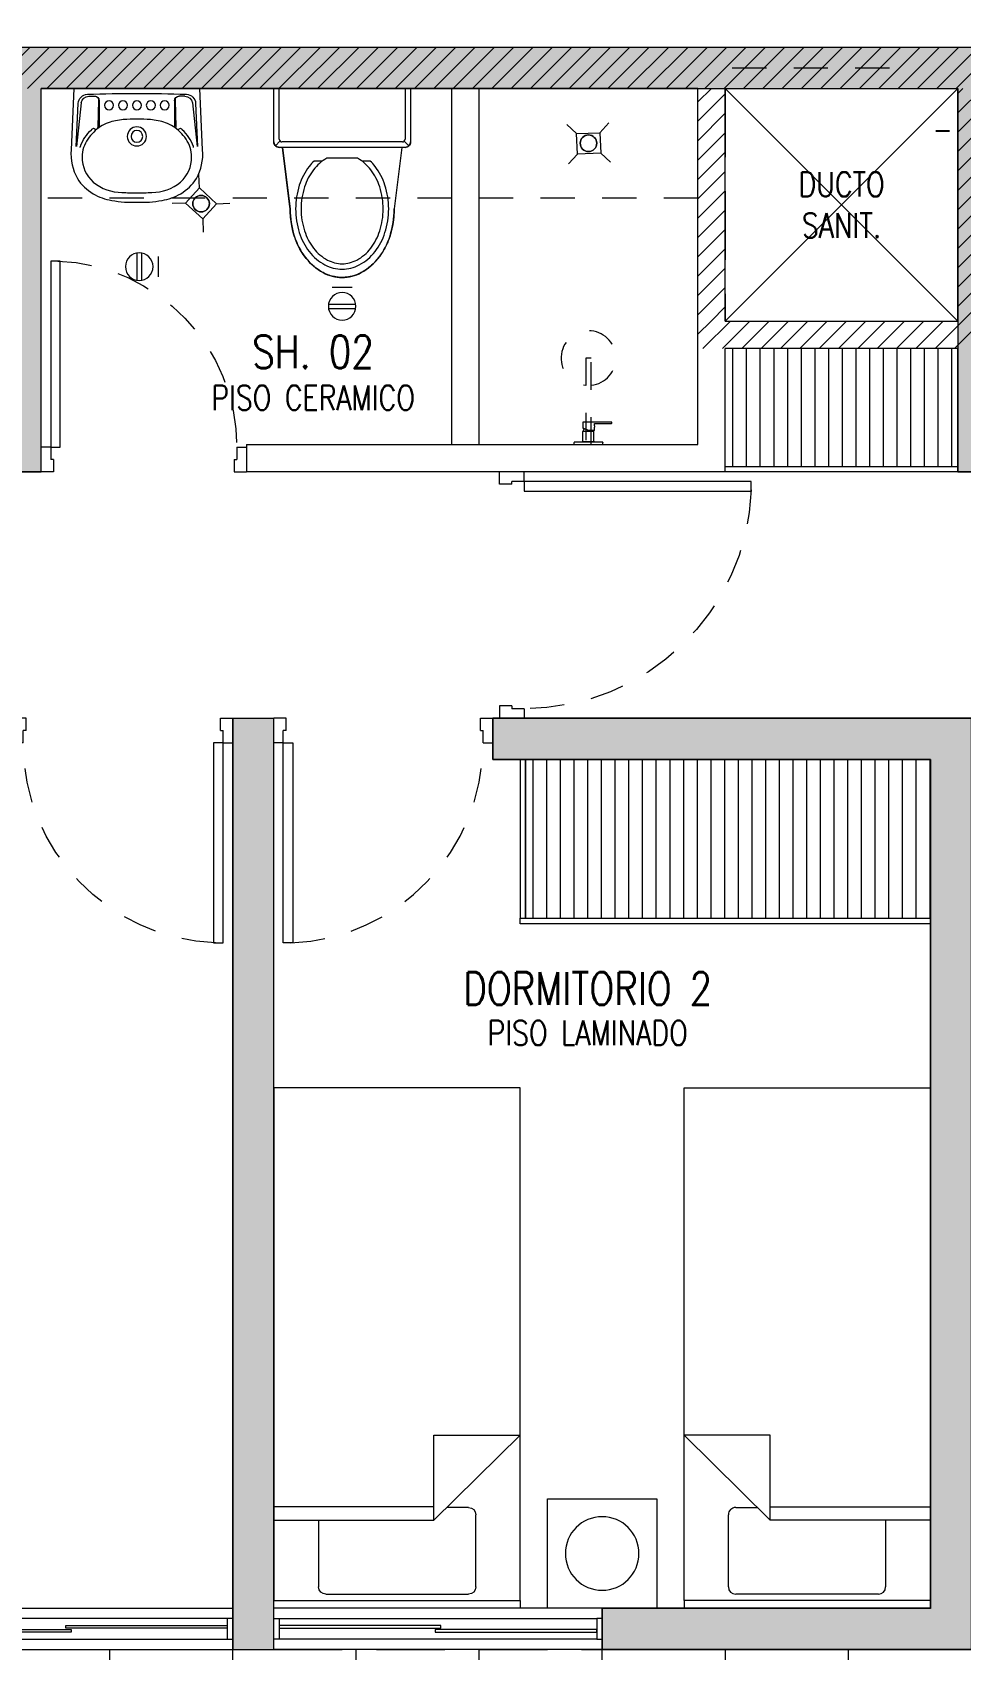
# Model space of a CAD drawing. Header units: millimetres. Extents: x 3738 to 3833, y 1327 to 1657.
# Drawn here: x 3785.24 to 3788.63, y 1482.21 to 1488.12 of the extents above; entities that cross this region are included whole.
import ezdxf
from ezdxf.enums import TextEntityAlignment as Align

# ---------------------------------------------------------------- set-up
doc = ezdxf.new("R2010")
doc.units = ezdxf.units.MM
for name, pattern in [('HIDDEN', [0.375, 0.25, -0.125]), ('HIDDEN2', [0.1875, 0.125, -0.0625]), ('X-REF_DP_Arquitectura$0$HIDDEN', [0.375, 0.25, -0.125])]:
    doc.linetypes.add(name, pattern=pattern)
doc.layers.get('0').update_dxf_attribs({"color": 251, "lineweight": 9})
for name, color, linetype, lineweight in [('A-07', 251, 'Continuous', 13), ('A-HATCH', 251, 'Continuous', 13), ('A-LINEAS', 251, 'Continuous', 13), ('A-MOBILIARIO', 251, 'Continuous', 13), ('A-MURO BAJO', 251, 'Continuous', 13), ('A-MUROS', 251, 'Continuous', 13), ('A-PROYECCIONES', 251, 'HIDDEN2', 13), ('A-SANITARIOS', 251, 'Continuous', 13), ('A-TEXTO-ACABADO PISO', 251, 'Continuous', 13), ('A-TEXTO-AMBIENTE', 251, 'Continuous', 13), ('A_20_Estructuras', 251, 'Continuous', 13), ('A_30_DispositivosSanit', 251, 'Continuous', 13), ('A_50_TextoAmbiente', 251, 'Continuous', 13), ('A_50_TextoIndicaciones', 251, 'Continuous', 13), ('A_50_Vigas', 251, 'X-REF_DP_Arquitectura$0$HIDDEN', 13), ('A_60_HatchEstructuras', 251, 'Continuous', 13), ('DLP_MOBILIARIO FIJO', 251, 'Continuous', 13), ('MURO CF 120', 251, 'Continuous', 13), ('MURO CF 60', 251, 'Continuous', 13)]:
    doc.layers.add(name, color=color, linetype=linetype, lineweight=lineweight)
doc.styles.add('ROMANS', font='romans.shx', dxfattribs={"width": 0.8})
pattern_1 = [(45, (-21.67, -43.67528), (-0.03535534, 0.03535534), [])]

# ---------------------------------------------------------------- blocks, each defined once
blk = doc.blocks.new('ESTRUC_P1')
at = {"layer": 'A_60_HatchEstructuras'}
h = blk.add_hatch(color=256, dxfattribs=at)
h.dxf.hatch_style = 1
h.paths.add_polyline_path([(21.1, -4.925), (21.525, -4.925), (21.525, -4.775), (19.25, -4.775), (19.25, -4.925), (20.9, -4.925), (20.9, -6.175), (18.5, -6.175), (18.5, -4.775), (18.35, -4.775), (18.35, -6.175), (15.45, -6.175), (15.45, -4.775), (15.25, -4.775), (15.25, -6.175), (11.7, -6.175), (11.7, -6.325), (21.1, -6.325)])
h.paths.add_polyline_path([(21.7, -7.525), (11.7, -7.525), (11.7, -7.675), (15.25, -7.675), (15.25, -9.075), (15.45, -9.075), (15.45, -7.675), (18.8, -7.675), (18.8, -9.075), (18.95, -9.075), (18.95, -7.675), (21.5, -7.675), (21.5, -8.925), (19.7, -8.925), (19.7, -9.075), (21.7, -9.075)])
h = blk.add_hatch(color=256, dxfattribs=at)
h.dxf.hatch_style = 1
h.paths.add_polyline_path([(15.35, -9.975), (13.6, -9.975), (13.6, -13.375), (14.95, -13.375), (14.95, -13.225), (13.75, -13.225), (13.75, -10.125), (15.35, -10.125)])
h.paths.add_polyline_path([(16.3, -9.975), (16.15, -9.975), (16.15, -13.375), (16.3, -13.375)])
h.paths.add_polyline_path([(18.85, -9.975), (17.1, -9.975), (17.1, -10.125), (18.7, -10.125), (18.7, -13.225), (17.5, -13.225), (17.5, -13.375), (18.85, -13.375)])
at = {"layer": 'A_20_Estructuras'}
for points in [[(21.7, -7.525), (11.7, -7.525), (11.7, -7.675), (15.25, -7.675), (15.25, -9.075), (15.45, -9.075), (15.45, -7.675), (18.8, -7.675), (18.8, -9.075), (18.95, -9.075), (18.95, -7.675), (21.5, -7.675), (21.5, -8.925), (19.7, -8.925), (19.7, -9.075), (21.7, -9.075)], [(16.3, -9.975), (16.15, -9.975), (16.15, -13.375), (16.3, -13.375)], [(18.85, -9.975), (17.1, -9.975), (17.1, -10.125), (18.7, -10.125), (18.7, -13.225), (17.5, -13.225), (17.5, -13.375), (18.85, -13.375)]]:
    blk.add_lwpolyline(points, close=True, dxfattribs=at)
at = {"layer": 'A_20_Estructuras', "linetype": 'HIDDEN', "ltscale": 0.5, "elevation": 0}
blk.add_lwpolyline([(18.55, -7.6), (17.95, -7.6)], dxfattribs=at)
at = {"layer": 'A_50_Vigas'}
for p, q in [((14.95, -13.375), (16.15, -13.375)), ((16.3, -13.375), (17.5, -13.375))]:
    blk.add_line(p, q, dxfattribs=at)
at = {"layer": 'A_50_Vigas', "elevation": 0}
blk.add_lwpolyline([(17.95, -7.675), (17.95, -8.525), (18.8, -8.525)], dxfattribs=at)
blk = doc.blocks.new('ducha marsano')
at = {"linetype": 'HIDDEN2', "ltscale": 0.5, "extrusion": (-4.9425e-10, -7.91123e-10, -1)}
for p, q in [((-0.01, 0), (0.01, 0)), ((0.01, 0), (0.01, -0.3155)), ((-0.0155, -0.058), (-0.0157, -0.058)), ((-0.01, -0.3155), (-0.01, 0)), ((0.0225, -0.0515), (-0.0001, -0.0515)), ((0.0225, -0.0515), (0.0225, -0.0627)), ((-0.0205, -0.08), (-0.0205, -0.0601)), ((0.021, -0.0815), (-0.019, -0.0815)), ((0.025, -0.0815), (0.021, -0.0815)), ((0.0225, -0.0682), (0.0225, -0.077)), ((0.0225, -0.077), (0.025, -0.077)), ((0.025, -0.077), (0.0771, -0.077)), ((0.0771, -0.0815), (0.025, -0.0815)), ((0.0771, -0.077), (0.0816, -0.077)), ((0.0816, -0.0815), (0.0771, -0.0815)), ((0.0816, -0.077), (0.082, -0.077)), ((0.082, -0.0815), (0.0816, -0.0815)), ((0.082, -0.077), (0.084, -0.077)), ((0.084, -0.0815), (0.082, -0.0815)), ((0.0855, -0.0785), (0.0855, -0.08)), ((0.01, -0.3155), (-0.01, -0.3155))]:
    blk.add_line(p, q, dxfattribs=at)
for centre, radius, start, end in [((-0.0004, -0.0462), 0.02, 323.95812, 354.92979), ((0.0004, -0.0462), 0.02, 185.07021, 195.2705), ((0.019, -0.08), 0.0015, 270, 360), ((-0.084, -0.0785), 0.0015, 90, 180), ((-0.084, -0.08), 0.0015, 180, 270), ((0, -0.3155), 0.1, 95.73917, 84.26083)]:
    blk.add_arc(centre, radius, start, end, dxfattribs=at)
at = {"linetype": 'HIDDEN2', "ltscale": 0.5, "extrusion": (-4.94252e-10, -7.91124e-10, -1)}
blk.add_ellipse((0, -0.0515), major_axis=(-0.0225, -0.0095), ratio=0.001448, start_param=0.425436, end_param=1.567366, dxfattribs=at)
at = {"linetype": 'HIDDEN2', "ltscale": 0.5}
for points, degree in [([(-0.0305, 0), (0, 0), (0.0305, 0)], 2), ([(0.0305, 0), (0.0415, 0), (0.0525, 0)], 2), ([(0.0525, 0), (0.0525, -0.0038), (0.0525, -0.0075)], 2), ([(-0.0525, 0), (-0.0525, -0.0038), (-0.0525, -0.0075)], 2), ([(-0.0525, 0), (-0.0415, 0), (-0.0305, 0)], 2), ([(-0.0525, -0.0075), (-0.0525, -0.0075), (-0.0525, -0.0075)], 2), ([(0.0305, -0.008), (0, -0.008), (-0.0305, -0.008)], 2), ([(-0.0215, -0.008), (-0.0215, -0.0093), (-0.0215, -0.0105)], 2), ([(-0.021, -0.011), (-0.007, -0.011), (0.007, -0.011), (0.021, -0.011)], 3), ([(-0.02, -0.011), (-0.02, -0.0294), (-0.02, -0.0477)], 2), ([(-0.0197, -0.048), (0, -0.048), (0.0197, -0.048)], 2), ([(0.02, -0.011), (0.02, -0.0294), (0.02, -0.0477)], 2), ([(0.0215, -0.008), (0.0215, -0.0093), (0.0215, -0.0105)], 2)]:
    blk.add_open_spline(points, degree=degree, dxfattribs=at)
for points, weights in [([(-0.0525, -0.0075), (-0.0525, -0.0075), (-0.0525, -0.0075)], [1, 0.990847086912, 0.982266230892]), ([(-0.052, -0.008), (-0.0525, -0.008), (-0.0525, -0.0075)], [1, 0.707106781193, 1]), ([(-0.0215, -0.0105), (-0.0215, -0.011), (-0.021, -0.011)], [1, 0.70710678154, 1]), ([(-0.02, -0.0477), (-0.02, -0.048), (-0.0197, -0.048)], [1, 0.707106780138, 1]), ([(0.02, -0.0477), (0.02, -0.048), (0.0197, -0.048)], [1, 0.707106779703, 1]), ([(0.0211, -0.011), (0.0211, -0.011), (0.021, -0.011)], [1, 0.992411795776, 1]), ([(0.052, -0.008), (0.0521, -0.008), (0.0521, -0.008)], [1, 0.992411795771, 1])]:
    blk.add_rational_spline(points, weights, degree=2, dxfattribs=at)
for points, knots in [([(-0.0305, -0.008), (-0.0332, -0.008), (-0.0374, -0.008), (-0.0424, -0.008), (-0.0458, -0.008), (-0.0486, -0.008), (-0.0512, -0.008), (-0.052, -0.008), (-0.052, -0.008)], [0, 0, 0, 0, 8.104572, 12.495263, 16.885954, 21.276645, 25.667336, 33.771908, 33.771908, 33.771908, 33.771908]), ([(0.052, -0.008), (0.052, -0.008), (0.0512, -0.008), (0.0486, -0.008), (0.0458, -0.008), (0.0424, -0.008), (0.0374, -0.008), (0.0332, -0.008), (0.0305, -0.008)], [0, 0, 0, 0, 8.104572, 12.495263, 16.885954, 21.276645, 25.667336, 33.771908, 33.771908, 33.771908, 33.771908]), ([(0.0225, -0.0682), (0.0225, -0.0682), (0.0225, -0.0682), (0.0225, -0.0679), (0.0224, -0.0677), (0.0224, -0.0672), (0.0224, -0.0669), (0.0223, -0.0662), (0.0223, -0.0658), (0.0223, -0.0652), (0.0223, -0.0648), (0.0224, -0.0641), (0.0224, -0.0638), (0.0224, -0.0633), (0.0225, -0.0631), (0.0225, -0.0628), (0.0225, -0.0627), (0.0225, -0.0627)], [0.4148436, 0.4148436, 0.4148436, 0.4148436, 0.5185541, 0.5185541, 0.6222645, 0.6222645, 0.7259759, 0.7259759, 0.8296873, 0.8296873, 0.9333987, 0.9333987, 1.03711, 1.03711, 1.1408205, 1.1408205, 1.2445309, 1.2445309, 1.2445309, 1.2445309])]:
    blk.add_open_spline(points, degree=3, knots=knots, dxfattribs=at)
for points, weights, degree, knots in [([(0.0211, -0.011), (0.0211, -0.011), (0.0211, -0.011), (0.0211, -0.011), (0.0214, -0.0109), (0.0215, -0.0107), (0.0215, -0.0105)], [0.918641037743, 0.918640949346, 0.918640860949, 0.918640772552, 0.789223156395, 0.789223156395, 0.918640772552], 3, [0.1238988, 0.1238988, 0.1238988, 0.1238988, 0.1238993, 0.1238993, 0.1238993, 0.78603, 0.78603, 0.78603, 0.78603]), ([(0.0521, -0.008), (0.0521, -0.008), (0.0521, -0.008), (0.0525, -0.0079), (0.0525, -0.0075)], [0.918641037749, 0.918640905153, 0.918640772558, 0.724517853988, 0.918640772558], 2, [0.1238988, 0.1238988, 0.1238988, 0.1238993, 0.1238993, 0.7860311, 0.7860311, 0.7860311])]:
    blk.add_rational_spline(points, weights, degree=degree, knots=knots, dxfattribs=at)
blk = doc.blocks.new('1 PLAZA')
for p, q in [((-0.2592, -0.0513), (0.2619, -0.0513)), ((-0.2859, -0.3221), (-0.2859, -0.0781)), ((0.2887, -0.0781), (0.2887, -0.3415)), ((-0.45, -0.3221), (0.1356, -0.3221)), ((0.45, -0.6318), (0.1356, -0.3221)), ((0.1356, -0.3221), (0.1356, -0.6318)), ((0.1356, -0.371), (-0.45, -0.371)), ((0.2619, -0.3683), (0.1825, -0.3683)), ((0.1356, -0.6318), (0.45, -0.6318))]:
    blk.add_line(p, q)
at = {"extrusion": (4.49068e-08, -3.60286e-08, 1), "elevation": 0}
blk.add_lwpolyline([(-0.45, -0.0287), (0.45, -0.0287), (0.45, 0), (-0.45, 0)], close=True, dxfattribs=at)
blk.add_lwpolyline([(-0.45, -1.9), (-0.45, -0.0287), (0.45, -0.0287), (0.45, -1.9)], close=True)
for centre, start, end in [((-0.2592, -0.0781), 90, 180), ((0.2619, -0.0781), 0, 90), ((0.2619, -0.3415), 270, 0)]:
    blk.add_arc(centre, 0.0267, start, end)
blk = doc.blocks.new('VELADOR')
blk.add_lwpolyline([(0, 0.4), (0, 0), (0.4, 0), (0.4, 0.4)], close=True)
blk.add_circle((0.2, 0.2), 0.1344)
blk = doc.blocks.new('SIFON JET_PLANTA')
at = {"extrusion": (-2.64698e-23, 6.61744e-24, -1)}
for p, q in [((-0.2142, 0.2356, 0), (-0.2129, 0.239, 0)), ((-0.2129, 0.239, 0), (-0.211, 0.2419, 0)), ((-0.211, 0.2419, 0), (-0.2091, 0.2441, 0)), ((-0.2091, 0.2441, 0), (-0.2077, 0.2455, 0)), ((-0.2077, 0.2455, 0), (-0.2055, 0.247, 0)), ((-0.2055, 0.247, 0), (-0.2007, 0.2492, 0)), ((-0.2007, 0.2492, 0), (-0.195, 0.25, 0)), ((-0.195, 0.25, 0), (-0.195, 0.25, 0)), ((-0.195, 0.25, 0), (-0.1605, 0.25, 0)), ((-0.1605, 0.25, 0), (-0.0975, 0.25, 0)), ((-0.0975, 0.25, 0), (-0.0323, 0.25, 0)), ((-0.0323, 0.25, 0), (0, 0.25, 0)), ((0, 0.25, 0), (0, -0.25, 0)), ((-0.5346, 0.176, 0), (-0.5265, 0.1784, 0)), ((-0.5265, 0.1784, 0), (-0.5216, 0.1797, 0)), ((-0.5216, 0.1797, 0), (-0.5148, 0.1813, 0)), ((-0.5148, 0.1813, 0), (-0.5079, 0.1829, 0)), ((-0.5079, 0.1829, 0), (-0.5016, 0.1842, 0)), ((-0.5016, 0.1842, 0), (-0.4865, 0.1867, 0)), ((-0.4865, 0.1867, 0), (-0.4763, 0.188, 0)), ((-0.4763, 0.188, 0), (-0.4726, 0.1884, 0)), ((-0.4726, 0.1884, 0), (-0.4636, 0.1892, 0)), ((-0.4636, 0.1892, 0), (-0.4549, 0.1897, 0)), ((-0.4549, 0.1897, 0), (-0.449, 0.1899, 0)), ((-0.449, 0.1899, 0), (-0.44, 0.19, 0)), ((-0.44, 0.19, 0), (-0.4322, 0.191, 0)), ((-0.4322, 0.191, 0), (-0.215, 0.2181, 0)), ((-0.215, 0.2278, 0), (-0.2149, 0.2323, 0)), ((-0.215, 0.2234, 0), (-0.215, 0.2278, 0)), ((-0.215, 0.2181, 0), (-0.215, 0.2234, 0)), ((-0.2149, 0.2323, 0), (-0.2142, 0.2356, 0)), ((-0.6386, 0.1152, 0), (-0.6326, 0.121, 0)), ((-0.6326, 0.121, 0), (-0.6299, 0.1235, 0)), ((-0.6299, 0.1235, 0), (-0.6251, 0.1276, 0)), ((-0.6251, 0.1276, 0), (-0.6206, 0.1314, 0)), ((-0.6206, 0.1314, 0), (-0.6168, 0.1344, 0)), ((-0.6168, 0.1344, 0), (-0.6106, 0.1389, 0)), ((-0.6106, 0.1389, 0), (-0.6061, 0.142, 0)), ((-0.6061, 0.142, 0), (-0.6, 0.1461, 0)), ((-0.6, 0.1461, 0), (-0.5963, 0.1484, 0)), ((-0.5963, 0.1484, 0), (-0.5908, 0.1517, 0)), ((-0.5908, 0.1517, 0), (-0.5862, 0.1543, 0)), ((-0.5862, 0.1543, 0), (-0.5794, 0.158, 0)), ((-0.5794, 0.158, 0), (-0.5693, 0.1629, 0)), ((-0.5693, 0.1629, 0), (-0.5517, 0.1703, 0)), ((-0.5517, 0.1703, 0), (-0.5465, 0.1722, 0)), ((-0.5465, 0.1722, 0), (-0.5385, 0.1749, 0)), ((-0.5385, 0.1749, 0), (-0.5346, 0.176, 0)), ((-0.6779, 0.0582, 0), (-0.6745, 0.0655, 0)), ((-0.6745, 0.0655, 0), (-0.6722, 0.0699, 0)), ((-0.6745, 0.0655, 0), (-0.6745, 0.0655, 0)), ((-0.6722, 0.0699, 0), (-0.6705, 0.0728, 0)), ((-0.6705, 0.0728, 0), (-0.669, 0.0755, 0)), ((-0.669, 0.0755, 0), (-0.6672, 0.0785, 0)), ((-0.6672, 0.0785, 0), (-0.665, 0.082, 0)), ((-0.665, 0.082, 0), (-0.6634, 0.0845, 0)), ((-0.6634, 0.0845, 0), (-0.6611, 0.088, 0)), ((-0.6611, 0.088, 0), (-0.657, 0.0936, 0)), ((-0.657, 0.0936, 0), (-0.6534, 0.0984, 0)), ((-0.657, 0.0936, 0), (-0.657, 0.0936, 0)), ((-0.6534, 0.0984, 0), (-0.6503, 0.1023, 0)), ((-0.6534, 0.0984, 0), (-0.6534, 0.0984, 0)), ((-0.6503, 0.1023, 0), (-0.6453, 0.108, 0)), ((-0.6453, 0.108, 0), (-0.6386, 0.1152, 0)), ((-0.69, 0, 0), (-0.6899, 0.0044, 0)), ((-0.6899, 0.0044, 0), (-0.6897, 0.0096, 0)), ((-0.6897, 0.0096, 0), (-0.6893, 0.014, 0)), ((-0.6893, 0.014, 0), (-0.6887, 0.0194, 0)), ((-0.6887, 0.0194, 0), (-0.6881, 0.0236, 0)), ((-0.6881, 0.0236, 0), (-0.6872, 0.0284, 0)), ((-0.6881, 0.0236, 0), (-0.6881, 0.0236, 0)), ((-0.6872, 0.0284, 0), (-0.6867, 0.031, 0)), ((-0.6867, 0.031, 0), (-0.6855, 0.0361, 0)), ((-0.6855, 0.0361, 0), (-0.6838, 0.0421, 0)), ((-0.6855, 0.0361, 0), (-0.6855, 0.0361, 0)), ((-0.6838, 0.0421, 0), (-0.6819, 0.048, 0)), ((-0.6838, 0.0421, 0), (-0.6838, 0.0421, 0)), ((-0.6819, 0.048, 0), (-0.6804, 0.0521, 0)), ((-0.6804, 0.0521, 0), (-0.6793, 0.0547, 0)), ((-0.6793, 0.0547, 0), (-0.6779, 0.0582, 0)), ((-0.6899, -0.0065, 0), (-0.69, 0, 0)), ((-0.6896, -0.0111, 0), (-0.6899, -0.0065, 0)), ((-0.6891, -0.0164, 0), (-0.6896, -0.0111, 0)), ((-0.6881, -0.0232, 0), (-0.6891, -0.0164, 0)), ((-0.6876, -0.0264, 0), (-0.6881, -0.0232, 0)), ((-0.687, -0.0296, 0), (-0.6876, -0.0264, 0)), ((-0.6864, -0.0321, 0), (-0.687, -0.0296, 0)), ((-0.6855, -0.0361, 0), (-0.6864, -0.0321, 0)), ((-0.6838, -0.0419, 0), (-0.6855, -0.0361, 0)), ((-0.6827, -0.0457, 0), (-0.6838, -0.0419, 0)), ((-0.6814, -0.0492, 0), (-0.6827, -0.0457, 0)), ((-0.6803, -0.0522, 0), (-0.6814, -0.0492, 0)), ((-0.6792, -0.0551, 0), (-0.6803, -0.0522, 0)), ((-0.6779, -0.0581, 0), (-0.6792, -0.0551, 0)), ((-0.677, -0.0602, 0), (-0.6779, -0.0581, 0)), ((-0.6751, -0.0642, 0), (-0.677, -0.0602, 0)), ((-0.6722, -0.0699, 0), (-0.6751, -0.0642, 0)), ((-0.6706, -0.0727, 0), (-0.6722, -0.0699, 0)), ((-0.6679, -0.0774, 0), (-0.6706, -0.0727, 0)), ((-0.6646, -0.0826, 0), (-0.6679, -0.0774, 0)), ((-0.6623, -0.0862, 0), (-0.6646, -0.0826, 0)), ((-0.6599, -0.0897, 0), (-0.6623, -0.0862, 0)), ((-0.6554, -0.0958, 0), (-0.6599, -0.0897, 0)), ((-0.6494, -0.1032, 0), (-0.6554, -0.0958, 0)), ((-0.6458, -0.1074, 0), (-0.6494, -0.1032, 0)), ((-0.64, -0.1137, 0), (-0.6458, -0.1074, 0)), ((-0.6379, -0.1158, 0), (-0.64, -0.1137, 0)), ((-0.6347, -0.119, 0), (-0.6379, -0.1158, 0)), ((-0.6335, -0.1201, 0), (-0.6347, -0.119, 0)), ((-0.6347, -0.119, 0), (-0.6347, -0.119, 0)), ((-0.6318, -0.1217, 0), (-0.6335, -0.1201, 0)), ((-0.6305, -0.123, 0), (-0.6318, -0.1217, 0)), ((-0.6318, -0.1217, 0), (-0.6318, -0.1217, 0)), ((-0.6288, -0.1244, 0), (-0.6305, -0.123, 0)), ((-0.6276, -0.1255, 0), (-0.6288, -0.1244, 0)), ((-0.6262, -0.1268, 0), (-0.6276, -0.1255, 0)), ((-0.6245, -0.1281, 0), (-0.6262, -0.1268, 0)), ((-0.6235, -0.1291, 0), (-0.6245, -0.1281, 0)), ((-0.6245, -0.1281, 0), (-0.6245, -0.1281, 0)), ((-0.6223, -0.13, 0), (-0.6235, -0.1291, 0)), ((-0.6215, -0.1307, 0), (-0.6223, -0.13, 0)), ((-0.6204, -0.1315, 0), (-0.6215, -0.1307, 0)), ((-0.6193, -0.1324, 0), (-0.6204, -0.1315, 0)), ((-0.6179, -0.1335, 0), (-0.6193, -0.1324, 0)), ((-0.6168, -0.1344, 0), (-0.6179, -0.1335, 0)), ((-0.6153, -0.1355, 0), (-0.6168, -0.1344, 0)), ((-0.6142, -0.1363, 0), (-0.6153, -0.1355, 0)), ((-0.612, -0.1379, 0), (-0.6142, -0.1363, 0)), ((-0.6086, -0.1403, 0), (-0.612, -0.1379, 0)), ((-0.607, -0.1415, 0), (-0.6086, -0.1403, 0)), ((-0.6058, -0.1422, 0), (-0.607, -0.1415, 0)), ((-0.6039, -0.1435, 0), (-0.6058, -0.1422, 0)), ((-0.602, -0.1448, 0), (-0.6039, -0.1435, 0)), ((-0.6004, -0.1458, 0), (-0.602, -0.1448, 0)), ((-0.5987, -0.1469, 0), (-0.6004, -0.1458, 0)), ((-0.5964, -0.1483, 0), (-0.5987, -0.1469, 0)), ((-0.595, -0.1492, 0), (-0.5964, -0.1483, 0)), ((-0.5936, -0.15, 0), (-0.595, -0.1492, 0)), ((-0.5918, -0.1511, 0), (-0.5936, -0.15, 0)), ((-0.5896, -0.1524, 0), (-0.5918, -0.1511, 0)), ((-0.5871, -0.1538, 0), (-0.5896, -0.1524, 0)), ((-0.5833, -0.1559, 0), (-0.5871, -0.1538, 0)), ((-0.5781, -0.1587, 0), (-0.5833, -0.1559, 0)), ((-0.5759, -0.1598, 0), (-0.5781, -0.1587, 0)), ((-0.5738, -0.1608, 0), (-0.5759, -0.1598, 0)), ((-0.5702, -0.1625, 0), (-0.5738, -0.1608, 0)), ((-0.5675, -0.1637, 0), (-0.5702, -0.1625, 0)), ((-0.5659, -0.1645, 0), (-0.5675, -0.1637, 0)), ((-0.5644, -0.1652, 0), (-0.5659, -0.1645, 0)), ((-0.5614, -0.1664, 0), (-0.5644, -0.1652, 0)), ((-0.5598, -0.1671, 0), (-0.5614, -0.1664, 0)), ((-0.5568, -0.1683, 0), (-0.5598, -0.1671, 0)), ((-0.5543, -0.1693, 0), (-0.5568, -0.1683, 0)), ((-0.551, -0.1706, 0), (-0.5543, -0.1693, 0)), ((-0.5491, -0.1713, 0), (-0.551, -0.1706, 0)), ((-0.5465, -0.1722, 0), (-0.5491, -0.1713, 0)), ((-0.5449, -0.1728, 0), (-0.5465, -0.1722, 0)), ((-0.5428, -0.1735, 0), (-0.5449, -0.1728, 0)), ((-0.5412, -0.174, 0), (-0.5428, -0.1735, 0)), ((-0.5385, -0.1749, 0), (-0.5412, -0.174, 0)), ((-0.5352, -0.1759, 0), (-0.5385, -0.1749, 0)), ((-0.5385, -0.1749, 0), (-0.5385, -0.1749, 0)), ((-0.5321, -0.1768, 0), (-0.5352, -0.1759, 0)), ((-0.5296, -0.1775, 0), (-0.5321, -0.1768, 0)), ((-0.5267, -0.1783, 0), (-0.5296, -0.1775, 0)), ((-0.5238, -0.1791, 0), (-0.5267, -0.1783, 0)), ((-0.5267, -0.1783, 0), (-0.5267, -0.1783, 0)), ((-0.5217, -0.1796, 0), (-0.5238, -0.1791, 0)), ((-0.5177, -0.1807, 0), (-0.5217, -0.1796, 0)), ((-0.5151, -0.1813, 0), (-0.5177, -0.1807, 0)), ((-0.5118, -0.1821, 0), (-0.5151, -0.1813, 0)), ((-0.5094, -0.1826, 0), (-0.5118, -0.1821, 0)), ((-0.5066, -0.1832, 0), (-0.5094, -0.1826, 0)), ((-0.5022, -0.184, 0), (-0.5066, -0.1832, 0)), ((-0.4974, -0.1849, 0), (-0.5022, -0.184, 0)), ((-0.495, -0.1854, 0), (-0.4974, -0.1849, 0)), ((-0.4974, -0.1849, 0), (-0.4974, -0.1849, 0)), ((-0.4936, -0.1856, 0), (-0.495, -0.1854, 0)), ((-0.4916, -0.1859, 0), (-0.4936, -0.1856, 0)), ((-0.4884, -0.1864, 0), (-0.4916, -0.1859, 0)), ((-0.4862, -0.1867, 0), (-0.4884, -0.1864, 0)), ((-0.4824, -0.1872, 0), (-0.4862, -0.1867, 0)), ((-0.4812, -0.1874, 0), (-0.4824, -0.1872, 0)), ((-0.4785, -0.1877, 0), (-0.4812, -0.1874, 0)), ((-0.4761, -0.188, 0), (-0.4785, -0.1877, 0)), ((-0.4735, -0.1883, 0), (-0.4761, -0.188, 0)), ((-0.4695, -0.1887, 0), (-0.4735, -0.1883, 0)), ((-0.4651, -0.189, 0), (-0.4695, -0.1887, 0)), ((-0.4639, -0.1891, 0), (-0.4651, -0.189, 0)), ((-0.4651, -0.189, 0), (-0.4651, -0.189, 0)), ((-0.4619, -0.1893, 0), (-0.4639, -0.1891, 0)), ((-0.4592, -0.1894, 0), (-0.4619, -0.1893, 0)), ((-0.4568, -0.1896, 0), (-0.4592, -0.1894, 0)), ((-0.455, -0.1897, 0), (-0.4568, -0.1896, 0)), ((-0.4518, -0.1898, 0), (-0.455, -0.1897, 0)), ((-0.449, -0.1899, 0), (-0.4518, -0.1898, 0)), ((-0.4467, -0.1899, 0), (-0.449, -0.1899, 0)), ((-0.4428, -0.19, 0), (-0.4467, -0.1899, 0)), ((-0.44, -0.19, 0), (-0.4428, -0.19, 0)), ((-0.215, -0.2181, 0), (-0.44, -0.19, 0)), ((-0.215, -0.227, 0), (-0.215, -0.2181, 0)), ((-0.215, -0.23, 0), (-0.215, -0.227, 0)), ((-0.2147, -0.2335, 0), (-0.215, -0.23, 0)), ((-0.2138, -0.2369, 0), (-0.2147, -0.2335, 0)), ((-0.2126, -0.2395, 0), (-0.2138, -0.2369, 0)), ((-0.2138, -0.2369, 0), (-0.2138, -0.2369, 0)), ((-0.2108, -0.2423, 0), (-0.2126, -0.2395, 0)), ((-0.2126, -0.2395, 0), (-0.2126, -0.2395, 0)), ((-0.2091, -0.2441, 0), (-0.2108, -0.2423, 0)), ((-0.2108, -0.2423, 0), (-0.2108, -0.2423, 0)), ((-0.2108, -0.2423, 0), (-0.2108, -0.2423, 0)), ((-0.209, -0.244, 0), (-0.2091, -0.2441, 0)), ((-0.2067, -0.2462, 0), (-0.209, -0.244, 0)), ((-0.209, -0.244, 0), (-0.209, -0.244, 0)), ((-0.2029, -0.2484, 0), (-0.2067, -0.2462, 0)), ((-0.2067, -0.2462, 0), (-0.2067, -0.2462, 0)), ((-0.1995, -0.2495, 0), (-0.2029, -0.2484, 0)), ((-0.2029, -0.2484, 0), (-0.2029, -0.2484, 0)), ((-0.195, -0.25, 0), (-0.1995, -0.2495, 0)), ((0, -0.25, 0), (-0.195, -0.25, 0))]:
    blk.add_line(p, q, dxfattribs=at)
for p, q in [((-0.2091, 0.2441, 0), (-0.1921, 0.2271, 0)), ((-0.195, 0.25, 0), (0, 0.25, 0)), ((0, 0.25, 0), (0, -0.25, 0)), ((-0.215, 0.2181, 0), (-0.44, 0.19, 0)), ((-0.215, -0.23, 0), (-0.215, 0.23, 0)), ((-0.195, -0.22, 0), (-0.195, 0.22, 0)), ((-0.185, 0.23, 0), (0, 0.23, 0)), ((-0.265, 0.0718, 0), (-0.265, 0.1028, 0)), ((-0.255, -0.0562, 0), (-0.255, 0.0562, 0)), ((-0.265, -0.1028, 0), (-0.265, -0.0718, 0)), ((-0.215, -0.2181, 0), (-0.44, -0.19, 0)), ((-0.2091, -0.2441, 0), (-0.1921, -0.2271, 0)), ((0, -0.23, 0), (-0.185, -0.23, 0)), ((0, -0.25, 0), (-0.195, -0.25, 0))]:
    blk.add_line(p, q)
at = {"elevation": 0}
for points in [[(-0.265, 0.1028, 0.0362), (-0.2844, 0.1202, 0.08725), (-0.3535, 0.1565, 0.077598), (-0.44, 0.17, 0.077598), (-0.5265, 0.1565, 0.08725), (-0.5956, 0.1202, 0.105601), (-0.6443, 0.0627, 0.12364), (-0.66, 0, 0.12364), (-0.6443, -0.0627, 0.105601), (-0.5956, -0.1202, 0.08725), (-0.5265, -0.1565, 0.077598), (-0.44, -0.17, 0.077598)], [(-0.255, 0.0562, 0.100268), (-0.2967, 0.1044, 0.08725), (-0.3596, 0.1374, 0.077598), (-0.44, 0.15, 0.077598), (-0.5204, 0.1374, 0.08725), (-0.5833, 0.1044, 0.105601), (-0.6266, 0.0532, 0.12364), (-0.64, 0, 0.12364), (-0.6266, -0.0532, 0.105601), (-0.5833, -0.1044, 0.08725), (-0.5204, -0.1374, 0.077598), (-0.44, -0.15, 0.077598)], [(-0.44, -0.15, 0.077598), (-0.3596, -0.1374, 0.08725), (-0.2967, -0.1044, 0.100268), (-0.255, -0.0562, 0.12364)], [(-0.44, -0.17, 0.077598), (-0.3535, -0.1565, 0.08725), (-0.2844, -0.1202, 0.0362), (-0.265, -0.1028, 0.12364)]]:
    blk.add_lwpolyline(points, format="xyb", dxfattribs=at)
for centre, radius, start, end in [((-0.195, 0.23, 0), 0.02, 90, 180), ((-0.44, -0.1379, 0), 0.3279, 90, 107.47412), ((-0.185, 0.22, 0), 0.01, 90, 180), ((-0.4939, -0.0273, 0), 0.203, 127.23483, 151.40883), ((-0.4613, -0.0702, 0), 0.257, 107.47412, 127.23483), ((-0.544, 0, 0), 0.146, 151.40883, 180), ((-0.544, 0, 0), 0.146, 180, 208.59117), ((-0.4939, 0.0273, 0), 0.203, 208.59117, 232.76517), ((-0.4613, 0.0702, 0), 0.257, 232.76517, 252.52588), ((-0.44, 0.1379, 0), 0.3279, 252.52588, 270), ((-0.195, -0.23, 0), 0.02, 180, 270), ((-0.185, -0.22, 0), 0.01, 180, 270)]:
    blk.add_arc(centre, radius, start, end)
blk = doc.blocks.new('*U258')
for p, q in [((0.01, 0.855), (0.01, 0.9)), ((0.1, 0.865), (0.1, 0.9)), ((0.055, 0.855), (0.01, 0.855)), ((0.1, 0.865), (0.055, 0.865)), ((0.055, 0.855), (0.055, 0.865)), ((0.055, 0.045), (0.01, 0.045)), ((0.01, 0.045), (0.01, 0)), ((0.055, 0.045), (0.055, 0.035)), ((0.1, 0.035), (0.055, 0.035)), ((0.1, 0.035), (0.1, 0))]:
    blk.add_line(p, q)
blk.add_lwpolyline([(0.93, 0.07), (0.93, 0.035), (0.1, 0.035), (0.1, 0.07)], close=True)
at = {"color": 7, "linetype": 'HIDDEN2'}
blk.add_arc((0.0995, 0.0339), 0.8311, 2.23015, 89.96723, dxfattribs=at)
blk = doc.blocks.new('*U259')
for p, q in [((0.01, 0.755), (0.01, 0.8)), ((0.1, 0.765), (0.1, 0.8)), ((0.055, 0.755), (0.01, 0.755)), ((0.1, 0.765), (0.055, 0.765)), ((0.055, 0.755), (0.055, 0.765)), ((0.055, 0.045), (0.01, 0.045)), ((0.01, 0.045), (0.01, 0)), ((0.055, 0.045), (0.055, 0.035)), ((0.1, 0.035), (0.055, 0.035)), ((0.1, 0.035), (0.1, 0))]:
    blk.add_line(p, q)
blk.add_lwpolyline([(0.83, 0.07), (0.83, 0.035), (0.1, 0.035), (0.1, 0.07)], close=True)
at = {"color": 7, "linetype": 'HIDDEN2'}
blk.add_arc((0.0996, 0.034), 0.731, 2.23015, 89.96723, dxfattribs=at)
blk = doc.blocks.new('VP.120')
at = {"layer": 'A-MURO BAJO'}
for p, q in [((0, 0), (1.2, 0)), ((0, -0.15), (1.2, -0.15))]:
    blk.add_line(p, q, dxfattribs=at)
at = {"layer": 'DLP_MOBILIARIO FIJO', "color": 251}
for p, q in [((0.02, -0.0375), (1.18, -0.0375)), ((1.18, -0.1125), (0.02, -0.1125))]:
    blk.add_line(p, q, dxfattribs=at)
at = {"layer": 'DLP_MOBILIARIO FIJO', "color": 6}
for points in [[(0, -0.1125), (0.02, -0.1125), (0.02, -0.0375), (0, -0.0375)], [(1.2, -0.1125), (1.18, -0.1125), (1.18, -0.0375), (1.2, -0.0375)]]:
    blk.add_lwpolyline(points, close=True, dxfattribs=at)
at = {"layer": 'DLP_MOBILIARIO FIJO', "elevation": 0}
for points in [[(0.61, -0.0625), (0.02, -0.0625), (0.02, -0.0725), (0.61, -0.0725)], [(0.59, -0.0875), (1.18, -0.0875), (1.18, -0.0775), (0.59, -0.0775)]]:
    blk.add_lwpolyline(points, close=True, dxfattribs=at)
blk = doc.blocks.new('*U281')
for p, q in [((0.01, 0.705), (0.01, 0.75)), ((0.1, 0.715), (0.055, 0.715)), ((0.055, 0.705), (0.055, 0.715)), ((0.1, 0.715), (0.1, 0.75)), ((0.055, 0.705), (0.01, 0.705)), ((0.055, 0.045), (0.01, 0.045)), ((0.01, 0.045), (0.01, 0)), ((0.055, 0.045), (0.055, 0.035)), ((0.1, 0.035), (0.055, 0.035)), ((0.1, 0.035), (0.1, 0))]:
    blk.add_line(p, q)
blk.add_lwpolyline([(0.78, 0.07), (0.78, 0.035), (0.1, 0.035), (0.1, 0.07)], close=True)
at = {"color": 7, "linetype": 'HIDDEN2'}
blk.add_arc((0.0996, 0.0341), 0.6809, 2.23015, 89.96723, dxfattribs=at)
blk = doc.blocks.new('BOWL-ITALGRIF_VARADERO_01')
for p, q in [((-0.2032, -0.1971), (-0.2208, -0.038)), ((0.2032, -0.1971), (0.2208, -0.038)), ((-0.1404, -0.2077), (-0.1424, -0.1083)), ((-0.1375, -0.205), (-0.1375, -0.1117)), ((0.1375, -0.205), (0.1375, -0.1117)), ((0.1404, -0.2077), (0.1424, -0.1083)), ((-0.1753, -0.222), (-0.1544, -0.222)), ((0.1753, -0.222), (0.1544, -0.222))]:
    blk.add_line(p, q)
for points in [[(-0.0917, 0.1589, -0.02989), (-0.0456, 0.1646, -0.007822), (0.0456, 0.1646, -0.02989), (0.0918, 0.1589, -0.091737), (0.1601, 0.1343, -0.112496), (0.2175, 0.0792, -0.147885), (0.2402, -0.0257), (0.23, -0.25), (-0.23, -0.25), (-0.2402, -0.0257, -0.147885), (-0.2175, 0.0792, -0.112496), (-0.1601, 0.1343, -0.091737)], [(-0.0496, -0.1363, -0.062677), (-0.1048, -0.1249, -0.110639), (-0.1576, -0.091, -0.120976), (-0.195, -0.0344, -0.061198), (-0.2, 0, -0.21707), (-0.1593, 0.092, -0.174983), (-0.0545, 0.1298, -0.010618), (0, 0.131, -0.010618), (0.0545, 0.1298, -0.174983), (0.1593, 0.092, -0.21707), (0.2, 0, -0.061198), (0.195, -0.0344, -0.120976), (0.1576, -0.091, -0.110639), (0.1048, -0.1249, -0.062677), (0.0496, -0.1363, -0.017583), (0, -0.138, -0.017583)]]:
    blk.add_lwpolyline(points, format="xyb", close=True)
for points in [[(-0.2216, -0.0381), (-0.2145, -0.1954, 0.390823), (-0.1807, -0.2288, 0.017524), (0.1807, -0.2288, 0.390823), (0.2145, -0.1954), (0.2216, -0.0381)], [(-0.2072, -0.035, 0.005), (-0.2064, -0.038, 0.121292), (-0.166, -0.0996, 0.007977), (-0.1624, -0.1031)], [(0.2072, -0.035, -0.005), (0.2064, -0.038, -0.121292), (0.166, -0.0996, -0.007977), (0.1624, -0.1031)]]:
    blk.add_lwpolyline(points, format="xyb")
for centre, radius in [((0, -0.075), 0.035), ((0, -0.075), 0.0215), ((-0.1015, -0.1885), 0.0165), ((-0.051, -0.1885), 0.0165), ((0, -0.1885), 0.0165), ((0.051, -0.1885), 0.0165), ((0.1015, -0.1885), 0.0165)]:
    blk.add_circle(centre, radius)
for centre, radius, start, end in [((-0.1583, -0.0987), 0.006, 226.64309, 46.64309), ((-0.1404, -0.1083), 0.002, 54.36186, 181.13739), ((-0.1355, -0.1117), 0.002, 56.71088, 180), ((0.1355, -0.1117), 0.002, 0, 123.28912), ((0.1404, -0.1083), 0.002, 358.86261, 125.63814), ((0.1583, -0.0987), 0.006, 133.35691, 313.35691), ((0.1048, -0.1249), 9.094947017729287e-16, 0, 217.6714), ((-0.1753, -0.194), 0.028, 186.31112, 270), ((-0.1545, -0.205), 0.017, 270, 0), ((-0.1544, -0.208), 0.014, 270, 1.13739), ((0.1545, -0.205), 0.017, 180, 270), ((0.1544, -0.208), 0.014, 178.86261, 270), ((0.1753, -0.194), 0.028, 270, 353.68888)]:
    blk.add_arc(centre, radius, start, end)
blk = doc.blocks.new('DPTO 75')
at = {"layer": 'DLP_MOBILIARIO FIJO'}
h = blk.add_hatch(dxfattribs=at)
h.set_pattern_fill('_USER', color=8, scale=0.05, angle=270, pattern_type=0)
h.set_pattern_definition([(270, (-8.120016, 2.6), (0.05, -9e-18), [])])
h.paths.add_polyline_path([(-9.6, 2.6), (-8.12, 2.6), (-8.12, 3.18), (-9.6, 3.18)])
h = blk.add_hatch(dxfattribs=at)
h.set_pattern_fill('_USER', color=8, scale=0.05, angle=270, pattern_type=0)
h.set_pattern_definition([(270, (-8.90003, 1.15), (0.05, -9e-18), [])])
h.paths.add_polyline_path([(-9.7, 1.1), (-8.85, 1.1), (-8.85, 1.53), (-9.7, 1.53)])
at = {"layer": 'A-LINEAS'}
for p, q in [((-8.85, 0.15, 0), (-9.7, 1, 0)), ((-8.85, 1), (-9.7, 0.15, 0))]:
    blk.add_line(p, q, dxfattribs=at)
at = {"layer": 'A-MURO BAJO'}
for p, q in [((-7.95, 0.15, 0), (-7.95, 1.45, 0)), ((-7.85, 0.15, 0), (-7.85, 1.45, 0))]:
    blk.add_line(p, q, dxfattribs=at)
at = {"layer": 'A-MUROS'}
for p, q in [((-9.75, 5.85, 0), (-8.4, 5.85, 0)), ((-8.4, 5.85, 0), (-8.4, 5.7, 0)), ((-7.2, 5.85, 0), (-7.2, 2.45, 0)), ((-7.05, 5.85, 0), (-7.2, 5.85, 0)), ((-7.05, 5.85, 0), (-7.05, 2.45, 0)), ((-9.6, 5.7, 0), (-9.6, 2.6, 0)), ((-9.6, 5.7, 0), (-8.4, 5.7, 0)), ((-9.6, 2.6, 0), (-8, 2.6, 0)), ((-8, 2.6, 0), (-8, 2.45, 0)), ((-9.75, 2.45, 0), (-8, 2.45, 0)), ((-7.05, 2.45, 0), (-7.2, 2.45, 0)), ((-9.85, 1.55, 0), (-9.7, 1.55, 0)), ((-9.7, 1.55, 0), (-9.7, 1.1, 0)), ((-8.85, 1.55, 0), (-8.85, 1.1, 0)), ((-8.85, 1.55, 0), (-7.1, 1.55, 0)), ((-7.1, 1.45, 0), (-7.1, 1.55, 0)), ((-6.35, 1.55, 0), (-6.15, 1.55, 0)), ((-6.35, 1.55, 0), (-6.35, 0.15, 0)), ((-8.75, 1.45, 0), (-8.75, 0.15, 0)), ((-7.1, 1.45, 0), (-8.75, 1.45, 0)), ((-9.7, 1.1, 0), (-8.85, 1.1, 0)), ((-9.7, 1, 0), (-9.7, 0.15, 0)), ((-8.85, 1, 0), (-9.7, 1, 0)), ((-8.85, 1, 0), (-8.85, 0.15, 0)), ((-8.85, 0.15, 0), (-9.7, 0.15, 0)), ((-8.75, 0.15, 0), (-6.35, 0.15, 0)), ((-12.6, 0, 0), (-2.6, 0, 0))]:
    blk.add_line(p, q, dxfattribs=at)
at = {"layer": 'A-PROYECCIONES'}
blk.add_line((-8.75, 0.55, 0), (-6.35, 0.55, 0), dxfattribs=at)
at = {"layer": 'DLP_MOBILIARIO FIJO', "elevation": 0}
for points in [[(-8.1, 3.2), (-8.1, 3.18), (-9.6, 3.18), (-9.6, 3.2)], [(-8.12, 2.6), (-8.1, 2.6), (-8.1, 3.18), (-8.12, 3.18)]]:
    blk.add_lwpolyline(points, close=True, dxfattribs=at)
at = {"layer": 'DLP_MOBILIARIO FIJO', "color": 8, "elevation": 0}
blk.add_lwpolyline([(-9.6, 2.6), (-8.12, 2.6), (-8.12, 3.18), (-9.6, 3.18)], close=True, dxfattribs=at)
at = {"layer": 'DLP_MOBILIARIO FIJO'}
blk.add_lwpolyline([(-8.85, 1.55), (-8.85, 1.53), (-9.7, 1.53), (-9.7, 1.55)], close=True, dxfattribs=at)
blk.add_blockref('VP.120', (-8.4, 5.85, 0))
at = {"xscale": -1}
blk.add_blockref('VP.120', (-5.85, 5.85), dxfattribs=at)
at = {"layer": 'A-MOBILIARIO', "extrusion": (-4.49068e-08, 3.60286e-08, 1)}
blk.add_blockref('1 PLAZA', (-9.15, 5.7, 0), dxfattribs=at)
at = {"layer": 'A-MOBILIARIO', "extrusion": (-4.49068e-08, -3.60286e-08, -1), "zscale": -1.000000000000001}
for name, p in [('VELADOR', (8.2, 5.3, 0)), ('1 PLAZA', (7.65, 5.7, 0))]:
    blk.add_blockref(name, p, dxfattribs=at)
at = {"layer": 'A-MOBILIARIO', "rotation": 90}
blk.add_blockref('*U259', (-7.2, 2.44, 0), dxfattribs=at)
at = {"layer": 'A-MOBILIARIO', "xscale": -1.000000000000001}
for name, p, rotation in [('*U259', (-7.05, 2.44), 270), ('*U281', (-6.35, 1.56, 0), 90)]:
    blk.add_blockref(name, p, dxfattribs=dict(at, rotation=rotation))
at = {"layer": 'A-MOBILIARIO', "xscale": -1}
blk.add_blockref('*U258', (-8.015, 1.55), dxfattribs=at)
at = {"layer": 'A-SANITARIOS', "extrusion": (4.9425e-10, -7.91123e-10, -1), "rotation": 7.00357745158286e-07}
blk.add_blockref('ducha marsano', (8.35, 1.45, 0), dxfattribs=at)
at = {"layer": 'A-SANITARIOS', "extrusion": (-4.49068e-08, 3.60286e-08, 1), "rotation": 270.0000013312234}
blk.add_blockref('SIFON JET_PLANTA', (-7.45, 0.15, 0), dxfattribs=at)
at = {"layer": 'A-SANITARIOS', "xscale": -1}
blk.add_blockref('BOWL-ITALGRIF_VARADERO_01', (-6.7, 0.4, 0), dxfattribs=at)
blk = doc.blocks.new('TF_P1')
at = {"rotation": 180}
blk.add_blockref('DPTO 75', (10.45, 3.525, 0), dxfattribs=at)
blk = doc.blocks.new('TEXTO AMBIENTES P1')
at = {"layer": 'A-TEXTO-ACABADO PISO', "char_height": 0.09, "attachment_point": 2, "rotation": 0.00002, "style": 'ROMANS'}
for s, insert in [('PISO CERAMICO', (16.4441, -8.7594)), ('PISO LAMINADO', (17.4471, -11.0788))]:
    blk.add_mtext_dynamic_manual_height_columns(s, width=1.20225, gutter_width=12.5, heights=[0], dxfattribs=dict(at, insert=insert))
at = {"layer": 'A-TEXTO-AMBIENTE', "style": 'ROMANS', "width": 0.8}
for s, p in [('SH. 02', (16.4438, -8.6966)), ('DORMITORIO 2', (17.4473, -11.0219))]:
    blk.add_text(s, height=0.12, dxfattribs=at).set_placement(p, align=Align.CENTER)
blk = doc.blocks.new('TEXTO DUCTOS P1')
at = {"layer": 'A_50_TextoIndicaciones', "insert": (18.375, -8.1, 0), "char_height": 0.09, "width": 0.4157, "attachment_point": 5, "style": 'ROMANS'}
blk.add_mtext('\\pxsm1,t16;DUCTO SANIT.', dxfattribs=at)
blk = doc.blocks.new('R')
at = {"layer": 'A_30_DispositivosSanit', "linetype": 'Continuous'}
for p, q in [((-0.0083, -0.0497), (-0.0083, 0.0497)), ((0.0083, -0.0497), (0.0083, 0.0497)), ((0.0694, -0.0367), (0.0694, 0.0367))]:
    blk.add_line(p, q, dxfattribs=at)
blk.add_circle((0, 0), 0.0504, dxfattribs=at)
blk = doc.blocks.new('0-sumidero')
for p, q in [((-0.0421, 0.0382), (-0.0763, 0.0724)), ((0.0435, 0.0382), (0.0777, 0.0724)), ((0.0435, 0.0382), (-0.0421, 0.0382)), ((-0.0421, 0.0382), (-0.0421, -0.0369)), ((0.0435, -0.0369), (0.0435, 0.0382)), ((-0.0421, -0.0369), (-0.0763, -0.0711)), ((-0.0421, -0.0369), (0.0435, -0.0369)), ((0.0435, -0.0369), (0.0777, -0.0711))]:
    blk.add_line(p, q)
blk.add_circle((0, 0), 0.0303)
blk = doc.blocks.new('sum')
at = {"layer": 'A_30_DispositivosSanit', "rotation": 45.00000007321594}
blk.add_blockref('0-sumidero', (0, 0), dxfattribs=at)
blk = doc.blocks.new('trampa')
at = {"layer": 'A_30_DispositivosSanit'}
blk.add_circle((0.0015, 0.0015), 0.0303, dxfattribs=at)
blk = doc.blocks.new('is-des-tf_28.02.2025')
at = {"layer": 'A_30_DispositivosSanit', "lineweight": 25}
blk.add_lwpolyline([(-23.9311, 2.619), (-23.9803, 2.619)], dxfattribs=at)
at = {"layer": 'A_30_DispositivosSanit'}
for p, xscale, rotation in [((-25.25, 2.575), -0.9999999999999993, 227.2809650492281), ((-26.6655, 2.3544, 0), -1, 2.28096504922804)]:
    blk.add_blockref('sum', p, dxfattribs=dict(at, xscale=xscale, rotation=rotation))
at = {"layer": 'A_30_DispositivosSanit', "rotation": 225.0000000000001}
blk.add_blockref('trampa', (-25.25, 2.5772), dxfattribs=at)
at = {"layer": 'A_30_DispositivosSanit'}
blk.add_blockref('trampa', (-26.667, 2.3529, 0), dxfattribs=at)
at = {"layer": 'A_30_DispositivosSanit', "linetype": 'Continuous', "xscale": -1}
for p, rotation in [((-26.8915, 2.1244, 0), 180), ((-26.15, 1.9796, 0), 270)]:
    blk.add_blockref('R', p, dxfattribs=dict(at, rotation=rotation))
blk = doc.blocks.new('TORRE F HATCH CORTAFUEGO')
at = {"layer": 'MURO CF 120'}
h = blk.add_hatch(dxfattribs=at)
h.set_pattern_fill('_USER', color=256, scale=0.05, angle=45, style=0, pattern_type=0)
h.set_pattern_definition([(45, (131.3, -47.8), (-0.035355339, 0.035355339), [])])
h.paths.add_polyline_path([(-28.7, 6.325), (-35.65, 6.325), (-35.65, 6.175), (-28.7, 6.175)])
h.paths.add_polyline_path([(-25.65, 6.325), (-28.7, 6.325), (-28.7, 6.175), (-25.65, 6.175)])
at = {"layer": 'MURO CF 60'}
h = blk.add_hatch(dxfattribs=at)
h.set_pattern_fill('_USER', color=256, scale=0.05, angle=45, pattern_type=0)
h.set_pattern_definition(pattern_1)
h.paths.add_polyline_path([(-29.5, 6.175), (-29.4, 6.175), (-29.4, 5.325), (-29.5, 5.325)])
h = blk.add_hatch(dxfattribs=at)
h.set_pattern_fill('_USER', color=256, scale=0.05, angle=45, pattern_type=0)
h.set_pattern_definition(pattern_1)
h.paths.add_polyline_path([(-28.55, 5.325), (-28.4, 5.325), (-28.4, 6.175), (-28.55, 6.175)])
h = blk.add_hatch(dxfattribs=at)
h.set_pattern_fill('_USER', color=256, scale=0.05, angle=45, pattern_type=0)
h.set_pattern_definition(pattern_1)
h.paths.add_polyline_path([(-28.4, 5.225), (-29.5, 5.225), (-29.5, 5.325), (-28.4, 5.325)])

msp = doc.modelspace()

# ---------------------------------------------------------------- hatches: boundary and pattern name
at = {"layer": 'A-HATCH'}
h = msp.add_hatch(dxfattribs=at)
h.set_pattern_fill('_USER', color=256, scale=0.45, angle=0.00187, double=1, pattern_type=0)
h.set_pattern_definition([(0.002, (3791.3726, 1478.98905), (-1.5e-05, 0.45), []), (90.002, (3791.3726, 1478.98905), (-0.45, -1.5e-05), [])])
h.paths.add_polyline_path([(3778.972, 1481.7378), (3778.973, 1478.9388), (3791.3731, 1478.9389), (3791.372, 1482.2137), (3783.4221, 1482.2129), (3783.4221, 1482.4129), (3780.6221, 1482.4129), (3780.6221, 1481.7379)])

# ---------------------------------------------------------------- block references
at = {"color": 251}
msp.add_blockref('ESTRUC_P1', (3769.8221, 1495.5876), dxfattribs=at)

# ---------------------------------------------------------------- next in the draw order: block references
msp.add_blockref('TF_P1', (3768.4721, 1484.5379), dxfattribs=at)

# ---------------------------------------------------------------- next in the draw order: block references
at = {"layer": 'A-07'}
msp.add_blockref('is-des-tf_28.02.2025', (3812.5221, 1485.1379), dxfattribs=at)
at = {"layer": 'A_50_TextoAmbiente'}
msp.add_blockref('TEXTO AMBIENTES P1', (3769.8221, 1495.5879), dxfattribs=at)
at = {"layer": 'A_50_TextoIndicaciones'}
msp.add_blockref('TEXTO DUCTOS P1', (3769.8221, 1495.5879), dxfattribs=at)
at = {"layer": 'MURO CF 120', "color": 251}
msp.add_blockref('TORRE F HATCH CORTAFUEGO', (3817.1721, 1481.7379), dxfattribs=at)

doc.saveas('drawing.dxf')
